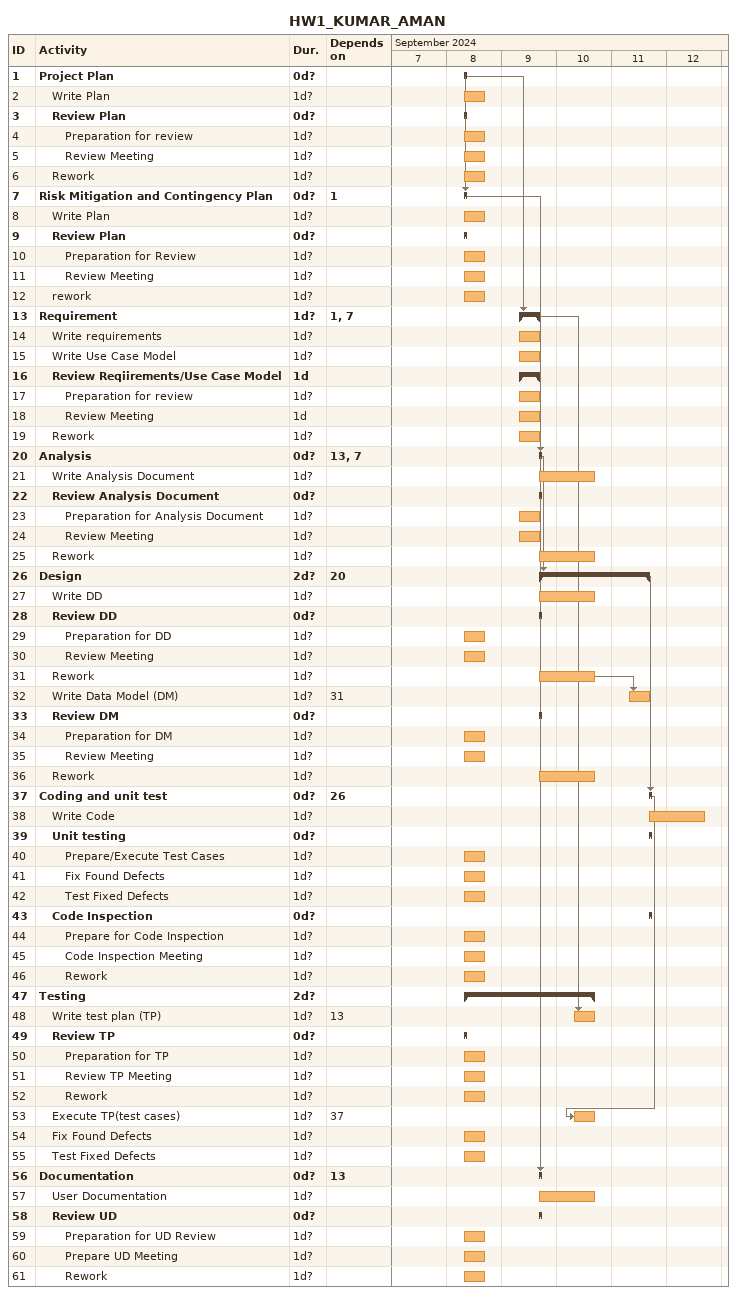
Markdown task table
HW1_KUMAR_AMAN

| ID | Level | Task | Duration | Start | Finish | Predecessors |
|---|---|---|---|---|---|---|
| 1 | 1 | **Project Plan** | 0d? | 2024-09-08 | 2024-09-08 |  |
| 2 | 2 | Write Plan | 1d? | 2024-09-08 | 2024-09-08 |  |
| 3 | 2 | **Review Plan** | 0d? | 2024-09-08 | 2024-09-08 |  |
| 4 | 3 | Preparation for review | 1d? | 2024-09-08 | 2024-09-08 |  |
| 5 | 3 | Review Meeting | 1d? | 2024-09-08 | 2024-09-08 |  |
| 6 | 2 | Rework | 1d? | 2024-09-08 | 2024-09-08 |  |
| 7 | 1 | **Risk Mitigation and Contingency Plan** | 0d? | 2024-09-08 | 2024-09-08 | 1 |
| 8 | 2 | Write Plan | 1d? | 2024-09-08 | 2024-09-08 |  |
| 9 | 2 | **Review Plan** | 0d? | 2024-09-08 | 2024-09-08 |  |
| 10 | 3 | Preparation for Review | 1d? | 2024-09-08 | 2024-09-08 |  |
| 11 | 3 | Review Meeting | 1d? | 2024-09-08 | 2024-09-08 |  |
| 12 | 2 | rework | 1d? | 2024-09-08 | 2024-09-08 |  |
| 13 | 1 | **Requirement** | 1d? | 2024-09-09 | 2024-09-09 | 1, 7 |
| 14 | 2 | Write requirements | 1d? | 2024-09-09 | 2024-09-09 |  |
| 15 | 2 | Write Use Case Model | 1d? | 2024-09-09 | 2024-09-09 |  |
| 16 | 2 | **Review Reqiirements/Use Case Model** | 1d | 2024-09-09 | 2024-09-09 |  |
| 17 | 3 | Preparation for review | 1d? | 2024-09-09 | 2024-09-09 |  |
| 18 | 3 | Review Meeting | 1d | 2024-09-09 | 2024-09-09 |  |
| 19 | 2 | Rework | 1d? | 2024-09-09 | 2024-09-09 |  |
| 20 | 1 | **Analysis** | 0d? | 2024-09-09 | 2024-09-09 | 13, 7 |
| 21 | 2 | Write Analysis Document | 1d? | 2024-09-09 | 2024-09-10 |  |
| 22 | 2 | **Review Analysis Document** | 0d? | 2024-09-09 | 2024-09-09 |  |
| 23 | 3 | Preparation for Analysis Document | 1d? | 2024-09-09 | 2024-09-09 |  |
| 24 | 3 | Review Meeting | 1d? | 2024-09-09 | 2024-09-09 |  |
| 25 | 2 | Rework | 1d? | 2024-09-09 | 2024-09-10 |  |
| 26 | 1 | **Design** | 2d? | 2024-09-09 | 2024-09-11 | 20 |
| 27 | 2 | Write DD | 1d? | 2024-09-09 | 2024-09-10 |  |
| 28 | 2 | **Review DD** | 0d? | 2024-09-09 | 2024-09-09 |  |
| 29 | 3 | Preparation for DD | 1d? | 2024-09-08 | 2024-09-08 |  |
| 30 | 3 | Review Meeting | 1d? | 2024-09-08 | 2024-09-08 |  |
| 31 | 2 | Rework | 1d? | 2024-09-09 | 2024-09-10 |  |
| 32 | 2 | Write Data Model (DM) | 1d? | 2024-09-11 | 2024-09-11 | 31 |
| 33 | 2 | **Review DM** | 0d? | 2024-09-09 | 2024-09-09 |  |
| 34 | 3 | Preparation for DM | 1d? | 2024-09-08 | 2024-09-08 |  |
| 35 | 3 | Review Meeting | 1d? | 2024-09-08 | 2024-09-08 |  |
| 36 | 2 | Rework | 1d? | 2024-09-09 | 2024-09-10 |  |
| 37 | 1 | **Coding and unit test** | 0d? | 2024-09-11 | 2024-09-11 | 26 |
| 38 | 2 | Write Code | 1d? | 2024-09-11 | 2024-09-12 |  |
| 39 | 2 | **Unit testing** | 0d? | 2024-09-11 | 2024-09-11 |  |
| 40 | 3 | Prepare/Execute Test Cases | 1d? | 2024-09-08 | 2024-09-08 |  |
| 41 | 3 | Fix Found Defects | 1d? | 2024-09-08 | 2024-09-08 |  |
| 42 | 3 | Test Fixed Defects | 1d? | 2024-09-08 | 2024-09-08 |  |
| 43 | 2 | **Code Inspection** | 0d? | 2024-09-11 | 2024-09-11 |  |
| 44 | 3 | Prepare for Code Inspection | 1d? | 2024-09-08 | 2024-09-08 |  |
| 45 | 3 | Code Inspection Meeting | 1d? | 2024-09-08 | 2024-09-08 |  |
| 46 | 3 | Rework | 1d? | 2024-09-08 | 2024-09-08 |  |
| 47 | 1 | **Testing** | 2d? | 2024-09-08 | 2024-09-10 |  |
| 48 | 2 | Write test plan (TP) | 1d? | 2024-09-10 | 2024-09-10 | 13 |
| 49 | 2 | **Review TP** | 0d? | 2024-09-08 | 2024-09-08 |  |
| 50 | 3 | Preparation for TP | 1d? | 2024-09-08 | 2024-09-08 |  |
| 51 | 3 | Review TP Meeting | 1d? | 2024-09-08 | 2024-09-08 |  |
| 52 | 3 | Rework | 1d? | 2024-09-08 | 2024-09-08 |  |
| 53 | 2 | Execute TP(test cases) | 1d? | 2024-09-10 | 2024-09-10 | 37 |
| 54 | 2 | Fix Found Defects | 1d? | 2024-09-08 | 2024-09-08 |  |
| 55 | 2 | Test Fixed Defects | 1d? | 2024-09-08 | 2024-09-08 |  |
| 56 | 1 | **Documentation** | 0d? | 2024-09-09 | 2024-09-09 | 13 |
| 57 | 2 | User Documentation | 1d? | 2024-09-09 | 2024-09-10 |  |
| 58 | 2 | **Review UD** | 0d? | 2024-09-09 | 2024-09-09 |  |
| 59 | 3 | Preparation for UD Review | 1d? | 2024-09-08 | 2024-09-08 |  |
| 60 | 3 | Prepare UD Meeting | 1d? | 2024-09-08 | 2024-09-08 |  |
| 61 | 3 | Rework | 1d? | 2024-09-08 | 2024-09-08 |  |
